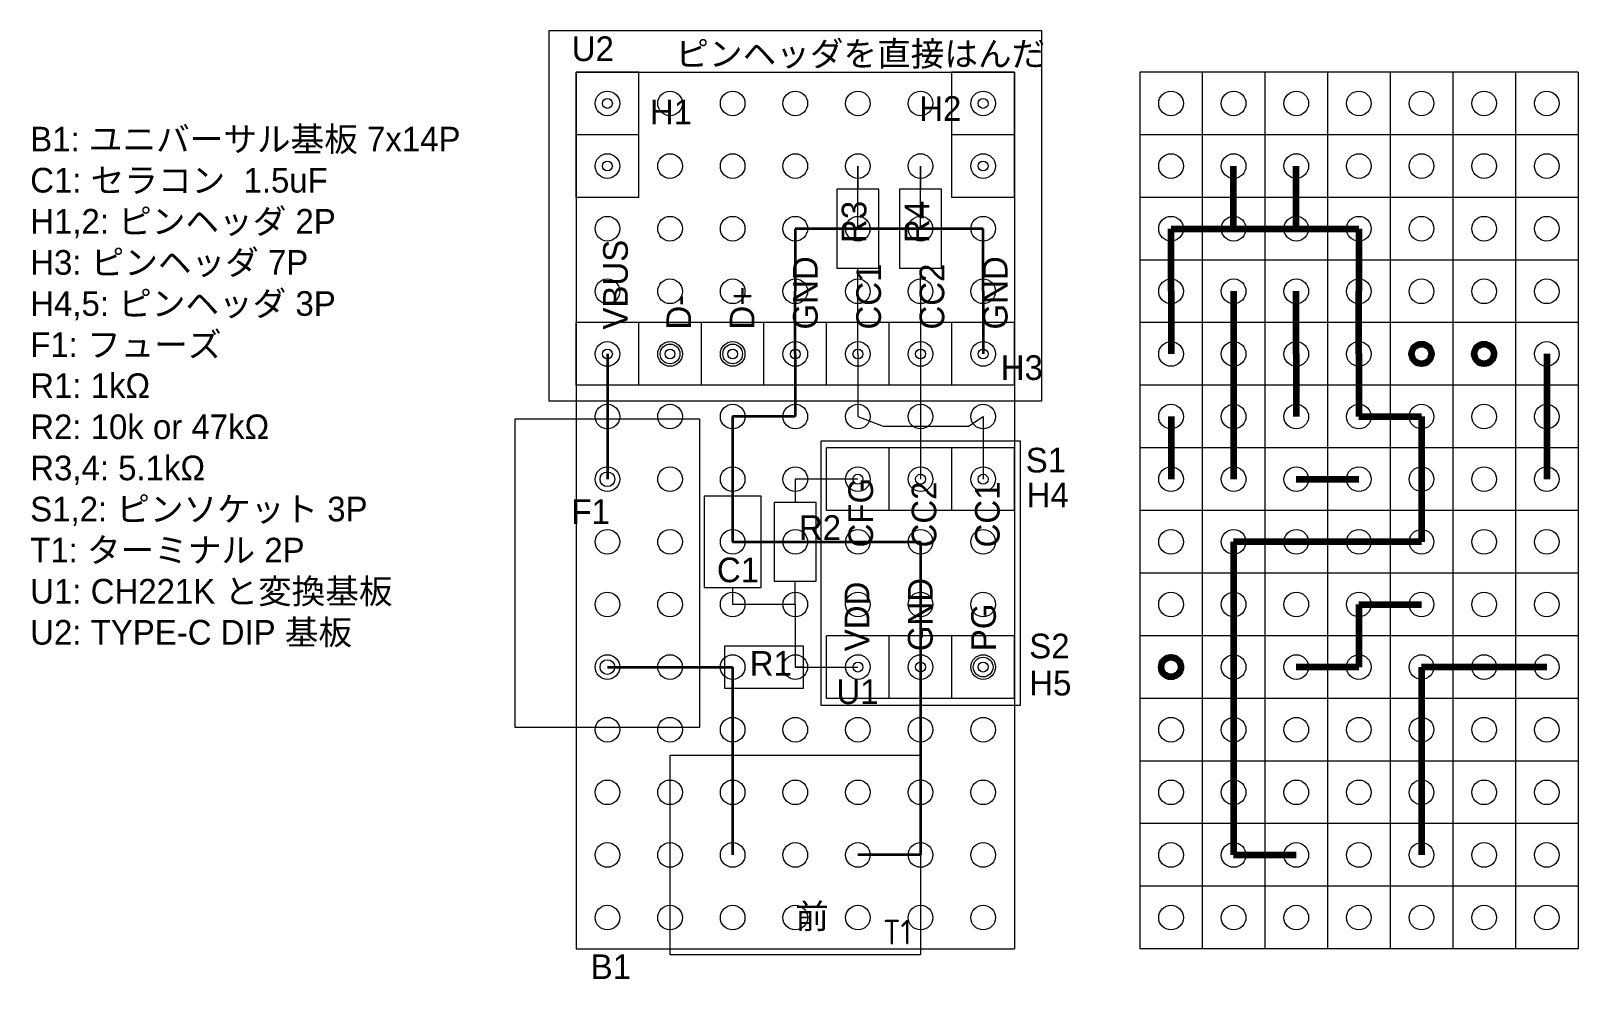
# Model space of a CAD drawing. Extents: x -23.4 to 39.4, y -2.5 to 36.
import ezdxf

# ---------------------------------------------------------------- set-up
doc = ezdxf.new("R2010")
doc.units = 0
doc.layers.get('0').update_dxf_attribs({"linetype": 'CONTINUOUS', "lineweight": 9})
for name, color, linetype, lineweight in [('0_GND', 7, 'CONTINUOUS', 15), ('5V line', 1, 'CONTINUOUS', 15), ('condenser', 5, 'CONTINUOUS', 15)]:
    doc.layers.add(name, color=color, linetype=linetype, lineweight=lineweight)
for name, color, linetype, lineweight, true_color in [('0_wire', 92, 'CONTINUOUS', 15, 0x00c800), ('resister', 134, 'CONTINUOUS', 15, 0x00b1b1), ('socket_header', 56, 'CONTINUOUS', 15, 0x808000), ('terminal', 16, 'CONTINUOUS', 15, 0x800000), ('universal_board', 253, 'CONTINUOUS', 15, 0xa0a0a4)]:
    doc.layers.add(name, color=color, linetype=linetype, lineweight=lineweight, true_color=true_color)
doc.styles.add('azomix', font='azomix')
doc.styles.add('iso', font='iso')
doc.styles.add('kst32b', font='kst32b')

msp = doc.modelspace()

# ---------------------------------------------------------------- linework, layer by layer
at = {"layer": '0_GND'}
for p, q in [((10.16, 27.94), (10.16, 30.48)), ((12.7, 27.94), (12.7, 30.48))]:
    msp.add_line(p, q, dxfattribs=at)
at = {"layer": '0_GND', "lineweight": 200}
for p, q in [((25.4, 27.94), (25.4, 30.48)), ((27.94, 27.94), (27.94, 30.48)), ((22.86, 25.4), (22.86, 27.94)), ((22.86, 27.94), (25.4, 27.94)), ((25.4, 27.94), (27.94, 27.94)), ((27.94, 27.94), (30.48, 27.94)), ((30.48, 27.94), (30.48, 25.4)), ((22.86, 25.4), (22.86, 22.86)), ((30.48, 22.86), (30.48, 25.4)), ((30.48, 22.86), (30.48, 20.32)), ((30.48, 20.32), (33.02, 20.32)), ((33.02, 20.32), (33.02, 17.78)), ((33.02, 17.78), (33.02, 15.24)), ((33.02, 15.24), (25.4, 15.24)), ((25.4, 15.24), (25.4, 10.16)), ((25.4, 10.16), (25.4, 2.54)), ((25.4, 2.54), (27.94, 2.54))]:
    msp.add_line(p, q, dxfattribs=at)
at = {"layer": '0_GND', "lineweight": 35}
for p, q in [((10.16, 27.94), (7.62, 27.94)), ((7.62, 27.94), (7.62, 25.4)), ((12.7, 27.94), (10.16, 27.94)), ((15.24, 27.94), (12.7, 27.94)), ((15.24, 25.4), (15.24, 27.94)), ((7.62, 22.86), (7.62, 25.4)), ((7.62, 22.86), (7.62, 20.32)), ((7.62, 20.32), (5.08, 20.32)), ((5.08, 20.32), (5.08, 17.78)), ((5.08, 17.78), (5.08, 15.24)), ((5.08, 15.24), (12.7, 15.24)), ((12.7, 15.24), (12.7, 10.16)), ((12.7, 10.16), (12.7, 2.54)), ((12.7, 2.54), (10.16, 2.54))]:
    msp.add_line(p, q, dxfattribs=at)
at = {"layer": '0_GND', "linetype": 'CONTINUOUS', "lineweight": 35}
msp.add_line((15.24, 25.4), (15.24, 22.86), dxfattribs=at)
at = {"layer": '0_wire'}
for p, q in [((10.16, 22.86), (10.16, 25.4)), ((12.7, 25.4), (12.7, 22.86)), ((10.16, 22.86), (10.16, 20.32)), ((12.7, 22.86), (12.7, 17.78)), ((15.24, 20.32), (15.24, 17.78)), ((10.16, 17.78), (7.62, 17.78)), ((7.62, 12.7), (5.08, 12.7)), ((7.62, 12.7), (7.62, 10.16)), ((7.62, 10.16), (10.16, 10.16))]:
    msp.add_line(p, q, dxfattribs=at)
at = {"layer": '0_wire', "lineweight": 200}
for p, q in [((25.4, 25.4), (25.4, 22.86)), ((27.94, 22.86), (27.94, 25.4)), ((25.4, 22.86), (25.4, 17.78)), ((27.94, 22.86), (27.94, 20.32)), ((22.86, 20.32), (22.86, 17.78)), ((27.94, 17.78), (30.48, 17.78)), ((30.48, 12.7), (30.48, 10.16)), ((30.48, 12.7), (33.02, 12.7)), ((30.48, 10.16), (27.94, 10.16))]:
    msp.add_line(p, q, dxfattribs=at)
at = {"layer": '0_wire'}
for centre in [(2.54, 22.86), (5.08, 22.86), (15.24, 10.16)]:
    msp.add_circle(centre, 0.4, dxfattribs=at)
at = {"layer": '0_wire', "lineweight": 200}
for centre in [(33.02, 22.86), (35.56, 22.86), (22.86, 10.16)]:
    msp.add_circle(centre, 0.4, dxfattribs=at)
at = {"layer": '5V line', "linetype": 'CONTINUOUS', "lineweight": 35}
for p, q in [((0, 22.86), (0, 17.78)), ((0, 10.16), (5.08, 10.16))]:
    msp.add_line(p, q, dxfattribs=at)
at = {"layer": '5V line', "lineweight": 200}
for p, q in [((38.1, 22.86), (38.1, 17.78)), ((38.1, 10.16), (33.02, 10.16)), ((33.02, 10.16), (33.02, 2.54))]:
    msp.add_line(p, q, dxfattribs=at)
at = {"layer": '5V line', "lineweight": 35}
msp.add_line((5.08, 10.16), (5.08, 2.54), dxfattribs=at)
at = {"layer": 'condenser'}
for p, q in [((3.75, 20.22), (-3.75, 20.22)), ((-3.75, 20.22), (-3.75, 7.72)), ((3.75, 7.72), (3.75, 20.22)), ((5.08, 17.78), (5.08, 17.09)), ((3.93, 17.09), (3.93, 13.39)), ((6.23, 17.09), (3.93, 17.09)), ((6.23, 13.39), (6.23, 17.09)), ((3.93, 13.39), (6.23, 13.39)), ((5.08, 13.39), (5.08, 12.7)), ((-3.75, 7.72), (3.75, 7.72))]:
    msp.add_line(p, q, dxfattribs=at)
for centre in [(0, 17.78), (0, 10.16)]:
    msp.add_circle(centre, 0.3, dxfattribs=at)
at = {"layer": 'resister'}
for p, q in [((10.16, 30.48), (10.16, 29.54)), ((12.7, 30.48), (12.7, 29.54)), ((11.01, 29.54), (9.31, 29.54)), ((9.31, 29.54), (9.31, 26.34)), ((11.01, 26.34), (11.01, 29.54)), ((13.55, 29.54), (11.85, 29.54)), ((11.85, 29.54), (11.85, 26.34)), ((13.55, 26.34), (13.55, 29.54)), ((9.31, 26.34), (11.01, 26.34)), ((10.16, 25.4), (10.16, 26.34)), ((11.85, 26.34), (13.55, 26.34)), ((12.7, 25.4), (12.7, 26.34)), ((7.62, 17.78), (7.62, 16.84)), ((8.47, 16.84), (6.77, 16.84)), ((6.77, 16.84), (6.77, 13.64)), ((8.47, 13.64), (8.47, 16.84)), ((6.77, 13.64), (8.47, 13.64)), ((7.62, 12.7), (7.62, 13.64)), ((4.75, 11.01), (4.75, 9.31)), ((7.95, 11.01), (4.75, 11.01)), ((7.95, 9.31), (7.95, 11.01)), ((4.75, 10.16), (5.08, 10.16)), ((7.95, 10.16), (7.62, 10.16)), ((4.75, 9.31), (7.95, 9.31))]:
    msp.add_line(p, q, dxfattribs=at)
msp.add_lwpolyline([(10.16, 20.32), (11.178, 19.935), (14.646, 19.935), (15.24, 20.32)], dxfattribs=at)
at = {"layer": 'socket_header'}
for p, q in [((-1.27, 31.75), (-1.27, 34.29)), ((1.27, 34.29), (-1.27, 34.29)), ((1.27, 31.75), (1.27, 34.29)), ((13.97, 31.75), (13.97, 34.29)), ((16.51, 34.29), (13.97, 34.29)), ((16.51, 31.75), (16.51, 34.29)), ((-1.27, 29.21), (-1.27, 31.75)), ((1.27, 31.75), (-1.27, 31.75)), ((1.27, 31.75), (-1.27, 31.75)), ((1.27, 29.21), (1.27, 31.75)), ((13.97, 29.21), (13.97, 31.75)), ((16.51, 31.75), (13.97, 31.75)), ((16.51, 31.75), (13.97, 31.75)), ((16.51, 29.21), (16.51, 31.75)), ((1.27, 29.21), (-1.27, 29.21)), ((16.51, 29.21), (13.97, 29.21)), ((-1.27, 21.59), (-1.27, 24.13)), ((1.27, 24.13), (-1.27, 24.13)), ((1.27, 21.59), (1.27, 24.13)), ((1.27, 21.59), (1.27, 24.13)), ((3.81, 24.13), (1.27, 24.13)), ((3.81, 21.59), (3.81, 24.13)), ((3.81, 21.59), (3.81, 24.13)), ((6.35, 24.13), (3.81, 24.13)), ((6.35, 21.59), (6.35, 24.13)), ((8.89, 24.13), (6.35, 24.13)), ((6.35, 21.59), (6.35, 24.13)), ((8.89, 21.59), (8.89, 24.13)), ((8.89, 21.59), (8.89, 24.13)), ((11.43, 24.13), (8.89, 24.13)), ((11.43, 21.59), (11.43, 24.13)), ((11.43, 21.59), (11.43, 24.13)), ((13.97, 24.13), (11.43, 24.13)), ((13.97, 21.59), (13.97, 24.13)), ((13.97, 21.59), (13.97, 24.13)), ((16.51, 24.13), (13.97, 24.13)), ((16.51, 21.59), (16.51, 24.13)), ((1.27, 21.59), (-1.27, 21.59)), ((3.81, 21.59), (1.27, 21.59)), ((6.35, 21.59), (3.81, 21.59)), ((8.89, 21.59), (6.35, 21.59)), ((11.43, 21.59), (8.89, 21.59)), ((13.97, 21.59), (11.43, 21.59)), ((16.51, 21.59), (13.97, 21.59)), ((8.89, 16.51), (8.89, 19.05)), ((11.43, 19.05), (8.89, 19.05)), ((11.43, 16.51), (11.43, 19.05)), ((11.43, 16.51), (11.43, 19.05)), ((13.97, 19.05), (11.43, 19.05)), ((13.97, 16.51), (13.97, 19.05)), ((13.97, 16.51), (13.97, 19.05)), ((16.51, 19.05), (13.97, 19.05)), ((16.51, 16.51), (16.51, 19.05)), ((11.43, 16.51), (8.89, 16.51)), ((13.97, 16.51), (11.43, 16.51)), ((16.51, 16.51), (13.97, 16.51)), ((8.89, 8.89), (8.89, 11.43)), ((11.43, 11.43), (8.89, 11.43)), ((11.43, 8.89), (11.43, 11.43)), ((11.43, 8.89), (11.43, 11.43)), ((13.97, 11.43), (11.43, 11.43)), ((13.97, 8.89), (13.97, 11.43)), ((13.97, 8.89), (13.97, 11.43)), ((16.51, 11.43), (13.97, 11.43)), ((16.51, 8.89), (16.51, 11.43)), ((11.43, 8.89), (8.89, 8.89)), ((13.97, 8.89), (11.43, 8.89)), ((16.51, 8.89), (13.97, 8.89))]:
    msp.add_line(p, q, dxfattribs=at)
at = {"layer": 'terminal'}
for p, q in [((2.54, -1.51), (2.54, 6.59)), ((2.54, 6.59), (12.7, 6.59)), ((12.7, 6.59), (12.7, -1.51)), ((12.7, -1.51), (2.54, -1.51))]:
    msp.add_line(p, q, dxfattribs=at)
for points in [[(-2.38, 35.96), (-2.38, 20.96), (17.62, 20.96), (17.62, 35.96), (-2.38, 35.96)], [(8.65, 8.62), (16.75, 8.62), (16.75, 19.32), (8.65, 19.32), (8.65, 8.62)]]:
    msp.add_lwpolyline(points, dxfattribs=at)
for centre, radius in [((0, 33.02), 0.2), ((15.24, 33.02), 0.2), ((0, 30.48), 0.2), ((15.24, 30.48), 0.2), ((0, 22.86), 0.2), ((2.54, 22.86), 0.2), ((5.08, 22.86), 0.2), ((7.62, 22.86), 0.2), ((10.16, 22.86), 0.2), ((12.7, 22.86), 0.2), ((15.24, 22.86), 0.2), ((10.16, 17.78), 0.2), ((12.7, 17.78), 0.2), ((15.24, 17.78), 0.2), ((10.16, 10.16), 0.2), ((12.7, 10.16), 0.2), ((15.24, 10.16), 0.2), ((5.08, 2.54), 0.5), ((10.16, 2.54), 0.5)]:
    msp.add_circle(centre, radius, dxfattribs=at)
at = {"layer": 'universal_board'}
for p, q in [((-1.27, 34.29), (-1.27, -1.27)), ((-1.27, 34.29), (16.51, 34.29)), ((16.51, 34.29), (16.51, -1.27)), ((21.59, 34.29), (21.59, -1.27)), ((39.37, 34.29), (21.59, 34.29)), ((24.13, 34.29), (24.13, -1.27)), ((26.67, 34.29), (26.67, -1.27)), ((29.21, 34.29), (29.21, -1.27)), ((31.75, 34.29), (31.75, -1.27)), ((34.29, 34.29), (34.29, -1.27)), ((36.83, 34.29), (36.83, -1.27)), ((39.37, 34.29), (39.37, -1.27)), ((39.37, 31.75), (21.59, 31.75)), ((39.37, 29.21), (21.59, 29.21)), ((39.37, 26.67), (21.59, 26.67)), ((39.37, 24.13), (21.59, 24.13)), ((39.37, 21.59), (21.59, 21.59)), ((39.37, 19.05), (21.59, 19.05)), ((39.37, 16.51), (21.59, 16.51)), ((39.37, 13.97), (21.59, 13.97)), ((39.37, 11.43), (21.59, 11.43)), ((39.37, 8.89), (21.59, 8.89)), ((39.37, 6.35), (21.59, 6.35)), ((39.37, 3.81), (21.59, 3.81)), ((39.37, 1.27), (21.59, 1.27)), ((-1.27, -1.27), (16.51, -1.27)), ((39.37, -1.27), (21.59, -1.27))]:
    msp.add_line(p, q, dxfattribs=at)
for centre in [(0, 33.02), (2.54, 33.02), (5.08, 33.02), (7.62, 33.02), (10.16, 33.02), (12.7, 33.02), (15.24, 33.02), (22.86, 33.02), (25.4, 33.02), (27.94, 33.02), (30.48, 33.02), (33.02, 33.02), (35.56, 33.02), (38.1, 33.02), (0, 30.48), (2.54, 30.48), (5.08, 30.48), (7.62, 30.48), (10.16, 30.48), (12.7, 30.48), (15.24, 30.48), (22.86, 30.48), (25.4, 30.48), (27.94, 30.48), (30.48, 30.48), (33.02, 30.48), (35.56, 30.48), (38.1, 30.48), (0, 27.94), (2.54, 27.94), (5.08, 27.94), (7.62, 27.94), (10.16, 27.94), (12.7, 27.94), (15.24, 27.94), (22.86, 27.94), (25.4, 27.94), (27.94, 27.94), (30.48, 27.94), (33.02, 27.94), (35.56, 27.94), (38.1, 27.94), (0, 25.4), (2.54, 25.4), (5.08, 25.4), (7.62, 25.4), (10.16, 25.4), (12.7, 25.4), (15.24, 25.4), (22.86, 25.4), (25.4, 25.4), (27.94, 25.4), (30.48, 25.4), (33.02, 25.4), (35.56, 25.4), (38.1, 25.4), (0, 22.86), (2.54, 22.86), (5.08, 22.86), (7.62, 22.86), (10.16, 22.86), (12.7, 22.86), (15.24, 22.86), (22.86, 22.86), (25.4, 22.86), (27.94, 22.86), (30.48, 22.86), (33.02, 22.86), (35.56, 22.86), (38.1, 22.86), (0, 20.32), (2.54, 20.32), (5.08, 20.32), (7.62, 20.32), (10.16, 20.32), (12.7, 20.32), (15.24, 20.32), (22.86, 20.32), (25.4, 20.32), (27.94, 20.32), (30.48, 20.32), (33.02, 20.32), (35.56, 20.32), (38.1, 20.32), (0, 17.78), (2.54, 17.78), (5.08, 17.78), (7.62, 17.78), (10.16, 17.78), (12.7, 17.78), (15.24, 17.78), (22.86, 17.78), (25.4, 17.78), (27.94, 17.78), (30.48, 17.78), (33.02, 17.78), (35.56, 17.78), (38.1, 17.78), (0, 15.24), (2.54, 15.24), (5.08, 15.24), (7.62, 15.24), (10.16, 15.24), (12.7, 15.24), (15.24, 15.24), (22.86, 15.24), (25.4, 15.24), (27.94, 15.24), (30.48, 15.24), (33.02, 15.24), (35.56, 15.24), (38.1, 15.24), (0, 12.7), (2.54, 12.7), (5.08, 12.7), (7.62, 12.7), (10.16, 12.7), (12.7, 12.7), (15.24, 12.7), (22.86, 12.7), (25.4, 12.7), (27.94, 12.7), (30.48, 12.7), (33.02, 12.7), (35.56, 12.7), (38.1, 12.7), (0, 10.16), (2.54, 10.16), (5.08, 10.16), (7.62, 10.16), (10.16, 10.16), (12.7, 10.16), (15.24, 10.16), (22.86, 10.16), (25.4, 10.16), (27.94, 10.16), (30.48, 10.16), (33.02, 10.16), (35.56, 10.16), (38.1, 10.16), (0, 7.62), (2.54, 7.62), (5.08, 7.62), (7.62, 7.62), (10.16, 7.62), (12.7, 7.62), (15.24, 7.62), (22.86, 7.62), (25.4, 7.62), (27.94, 7.62), (30.48, 7.62), (33.02, 7.62), (35.56, 7.62), (38.1, 7.62), (0, 5.08), (2.54, 5.08), (5.08, 5.08), (7.62, 5.08), (10.16, 5.08), (12.7, 5.08), (15.24, 5.08), (22.86, 5.08), (25.4, 5.08), (27.94, 5.08), (30.48, 5.08), (33.02, 5.08), (35.56, 5.08), (38.1, 5.08), (0, 2.54), (2.54, 2.54), (5.08, 2.54), (7.62, 2.54), (10.16, 2.54), (12.7, 2.54), (15.24, 2.54), (22.86, 2.54), (25.4, 2.54), (27.94, 2.54), (30.48, 2.54), (33.02, 2.54), (35.56, 2.54), (38.1, 2.54), (0, 0), (2.54, 0), (5.08, 0), (7.62, 0), (10.16, 0), (12.7, 0), (15.24, 0), (22.86, 0), (25.4, 0), (27.94, 0), (30.48, 0), (33.02, 0), (35.56, 0), (38.1, 0)]:
    msp.add_circle(centre, 0.5, dxfattribs=at)

# ---------------------------------------------------------------- texts
at = {"insert": (-23.413, 21.516), "char_height": 1, "width": 18.22444, "attachment_point": 4, "style": 'kst32b'}
msp.add_mtext('B1: ユニバーサル基板 7x14P\\PC1: セラコン  1.5uF\\PH1,2: ピンヘッダ 2P\\PH3: ピンヘッダ 7P\\PH4,5: ピンヘッダ 3P\\PF1: フューズ\\PR1: 1kΩ\\PR2: 10k or 47kΩ\\PR3,4: 5.1kΩ\\PS1,2: ピンソケット 3P\\PT1: ターミナル 2P\\PU1: CH221K と変換基板\\PU2: TYPE-C DIP 基板\\P', dxfattribs=at)
at = {"layer": '0_GND', "insert": (2.754, 34.979), "char_height": 1, "width": 14.64667, "attachment_point": 4, "line_spacing_factor": 1.54, "style": 'kst32b'}
msp.add_mtext('ピンヘッダを直接はんだ', dxfattribs=at)
at = {"layer": 'condenser', "char_height": 1, "attachment_point": 4, "line_spacing_factor": 1.54}
for s, insert, width, style in [('F1', (-1.461, 16.469), 0.91111, 'azomix'), ('C1', (4.442, 14.095), 1.20222, 'kst32b')]:
    msp.add_mtext(s, dxfattribs=dict(at, insert=insert, width=width, style=style))
at = {"layer": 'resister', "char_height": 1, "attachment_point": 4, "rotation": 90, "line_spacing_factor": 1.54, "style": 'kst32b'}
for s, insert, width in [('R3', (10.012, 27.362), 1.27111), ('R4', (12.552, 27.362), 1.30667)]:
    msp.add_mtext(s, dxfattribs=dict(at, insert=insert, width=width))
at = {"layer": 'resister', "char_height": 1, "attachment_point": 4, "line_spacing_factor": 1.54, "style": 'kst32b'}
for s, insert, width in [('R2', (7.768, 15.818), 1.30667), ('R1', (5.772, 10.308), 1.20222)]:
    msp.add_mtext(s, dxfattribs=dict(at, insert=insert, width=width))
at = {"layer": 'socket_header', "char_height": 1, "attachment_point": 4, "line_spacing_factor": 1.54, "style": 'kst32b'}
for s, insert, width in [('H2', (12.645, 32.814), 1.20222), ('H1', (1.722, 32.678), 1.09778), ('H3', (15.954, 22.299), 1.16667), ('S1', (16.968, 18.546), 1.16667), ('H4', (17.003, 17.144), 1.20222), ('S2', (17.109, 11.008), 1.27111), ('H5', (17.109, 9.501), 1.16667)]:
    msp.add_mtext(s, dxfattribs=dict(at, insert=insert, width=width))
at = {"layer": 'terminal', "char_height": 1, "attachment_point": 4, "line_spacing_factor": 1.54}
for s, insert, width, style in [('U2', (-1.447, 35.232), 1.20222, 'kst32b'), ('U1', (9.291, 9.155), 1.09778, 'kst32b'), ('前', (7.62, 0), 0.97222, 'kst32b'), ('T1', (11.181, -0.589), 1.11111, 'iso')]:
    msp.add_mtext(s, dxfattribs=dict(at, insert=insert, width=width, style=style))
at = {"layer": 'terminal', "char_height": 1, "attachment_point": 4, "rotation": 90, "line_spacing_factor": 1.54, "style": 'kst32b'}
for s, insert, width in [('VBUS\\PD-\\PD+\\PGND\\PCC1\\PCC2\\PGND', (8.035, 23.849), 2.84111), ('CFG\\PCC2\\PCC1', (12.848, 15.011), 2.12667), ('VDD\\PGND\\PPG', (12.696, 10.803), 2.05556)]:
    msp.add_mtext(s, dxfattribs=dict(at, insert=insert, width=width))
at = {"layer": 'universal_board', "insert": (-0.678, -1.993), "char_height": 1, "width": 1.20222, "attachment_point": 4, "line_spacing_factor": 1.54, "style": 'kst32b'}
msp.add_mtext('B1', dxfattribs=at)

doc.saveas('drawing.dxf')
